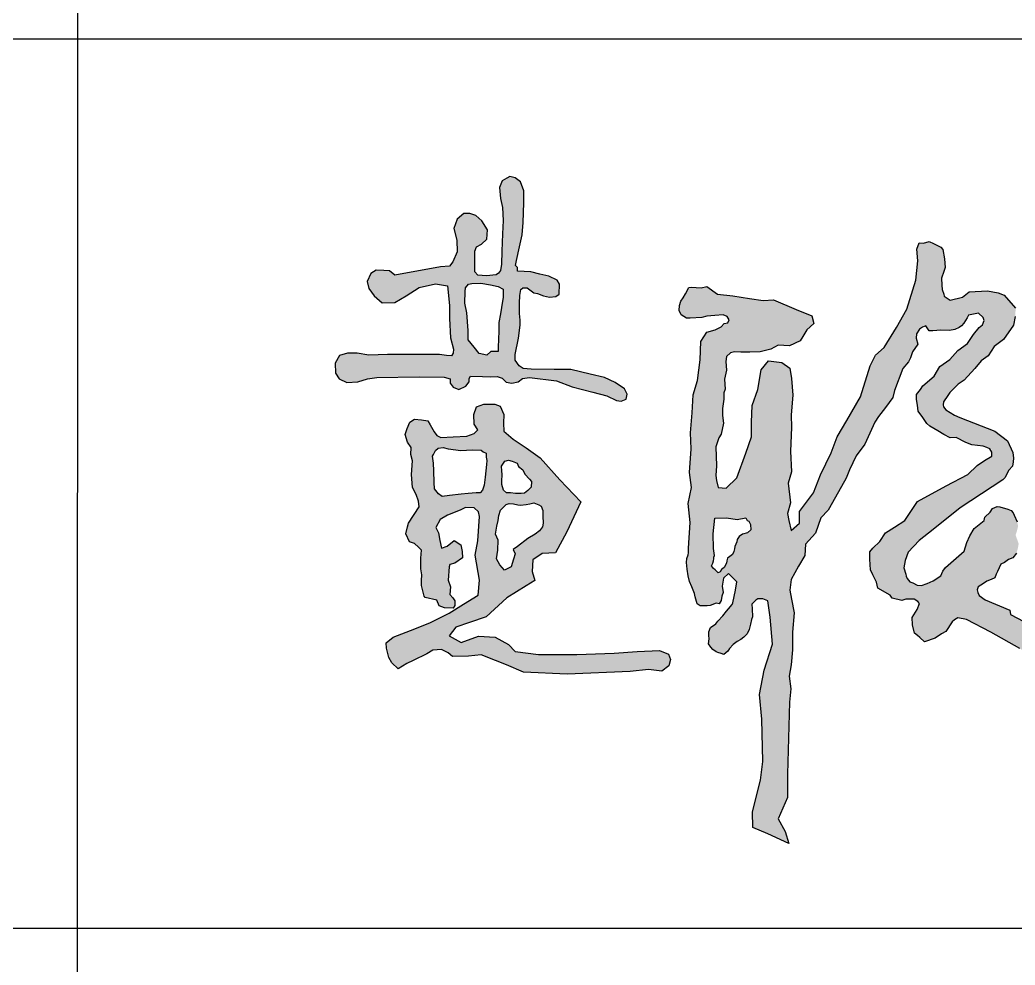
# Model space of a CAD drawing. Extents: x 4929870 to 5205508, y 4505833 to 4862647.
# Drawn here: x 5199744 to 5201646, y 4803521 to 4805327 of the extents above; entities that cross this region are included whole.
import ezdxf

# ---------------------------------------------------------------- set-up
doc = ezdxf.new("R2010")
doc.units = 0
doc.header["$LTSCALE"] = 1000
doc.header["$MEASUREMENT"] = 0
doc.layers.get('0').update_dxf_attribs({"color": 4, "linetype": 'CONTINUOUS'})
doc.layers.add('PUB_TITLE', color=4, linetype='CONTINUOUS')

# ---------------------------------------------------------------- blocks, each defined once
blk = doc.blocks.new('21')
h = blk.add_hatch(color=256)
h.paths.add_polyline_path([(36276, 30093), (36389, 30090), (36475, 30091), (36543, 30068), (36600, 30017), (36677, 30002), (36760, 30018), (36819, 30065), (36916, 30077), (37286, 30034), (37499, 29953), (37781, 29880), (37973, 29829), (38102, 29767), (38168, 29754), (38235, 29784), (38248, 29851), (38212, 29924), (38087, 30011), (37940, 30081), (37744, 30126), (37479, 30186), (37252, 30186), (36940, 30194), (36831, 30204), (36774, 30238), (36721, 30317), (36721, 30391), (36765, 30615), (36788, 30793), (36790, 30861), (36781, 30951), (36778, 30999), (36779, 31094), (36784, 31198), (36801, 31304), (36886, 31304), (36977, 31237), (37025, 31228), (37107, 31196), (37190, 31174), (37277, 31185), (37323, 31219), (37326, 31352), (37293, 31409), (37181, 31462), (37056, 31489), (36935, 31521), (36754, 31530), (36754, 31580), (36727, 31609), (36737, 31675), (36780, 31865), (36816, 32027), (36828, 32196), (36840, 32464), (36840, 32630), (36794, 32750), (36720, 32807), (36647, 32823), (36609, 32801), (36545, 32764), (36509, 32675), (36521, 32521), (36550, 32400), (36555, 32223), (36550, 32042), (36540, 31802), (36532, 31626), (36516, 31516), (36460, 31483), (36329, 31465), (36213, 31478), (36170, 31523), (36170, 31697), (36170, 31803), (36195, 31862), (36259, 31899), (36333, 31966), (36345, 32097), (36268, 32219), (36184, 32291), (36101, 32320), (36020, 32320), (35930, 32241), (35883, 32112), (35923, 31954), (35928, 31797), (35869, 31659), (35823, 31597), (35702, 31590), (35077, 31478), (35003, 31537), (34930, 31542), (34824, 31545), (34751, 31501), (34700, 31388), (34721, 31296), (34795, 31193), (34903, 31098), (35079, 31103), (35234, 31195), (35410, 31309), (35632, 31358), (35798, 31331), (35825, 31061), (35825, 30883), (35836, 30620), (35886, 30434), (35852, 30375), (35784, 30379), (35686, 30393), (35466, 30393), (35256, 30393), (34977, 30391), (34724, 30386), (34562, 30411), (34433, 30409), (34321, 30379), (34262, 30273), (34267, 30138), (34316, 30063), (34425, 30011), (34571, 30021), (34706, 30060), (34833, 30078), (35409, 30090), (35751, 30083), (35833, 30061), (35833, 30000), (35875, 29948), (35954, 29915), (36046, 29959), (36093, 30019), (36093, 30096)])
h.paths.add_polyline_path([(36229, 30407), (36159, 30495), (36080, 30593), (36080, 30721), (36061, 30964), (36035, 31096), (36039, 31255), (36042, 31302), (36084, 31352), (36131, 31363), (36251, 31369), (36383, 31346), (36489, 31321), (36556, 31285), (36556, 31176), (36535, 31037), (36522, 30947), (36497, 30829), (36500, 30710), (36490, 30495), (36487, 30432), (36388, 30432), (36335, 30385)], flags=16)
h = blk.add_hatch(color=256)
h.paths.add_polyline_path([(42764, 26797), (42881, 26775), (43213, 26602), (43611, 26377), (43756, 26295), (43952, 26182), (44099, 26091), (44196, 26014), (44287, 25977), (44437, 25946), (44545, 25932), (44625, 25895), (44693, 25915), (44784, 25924), (44821, 25955), (44872, 25997), (44869, 26087), (44719, 26128), (44621, 26214), (44516, 26261), (44360, 26284), (44152, 26422), (44054, 26480), (43846, 26653), (43482, 26844), (43476, 26902), (43135, 27043), (43054, 27102), (43024, 27170), (43043, 27221), (43113, 27266), (43158, 27298), (43221, 27320), (43269, 27345), (43289, 27395), (43305, 27429), (43349, 27528), (43399, 27555), (43455, 27595), (43516, 27618), (43564, 27682), (43585, 27751), (43594, 27810), (43552, 27929), (43572, 27987), (43587, 28049), (43575, 28106), (43534, 28197), (43517, 28231), (43494, 28263), (43445, 28280), (43335, 28314), (43301, 28316), (43237, 28291), (43204, 28240), (43134, 28171), (43123, 28127), (42988, 28017), (42926, 27915), (42886, 27824), (42849, 27707), (42596, 27485), (42560, 27433), (42533, 27370), (42427, 27303), (42344, 27265), (42237, 27230), (42150, 27275), (42109, 27289), (42062, 27348), (42053, 27394), (42027, 27479), (42045, 27580), (42086, 27692), (42234, 27852), (42429, 28005), (42796, 28301), (43379, 28681), (43405, 28711), (43458, 28813), (43512, 28869), (43518, 28927), (43523, 28976), (43516, 29056), (43441, 29215), (43267, 29347), (42792, 29532), (42719, 29563), (42602, 29637), (42563, 29685), (42567, 29746), (42586, 29775), (42607, 29805), (42653, 29873), (42768, 29987), (42849, 30042), (42997, 30203), (43082, 30305), (43176, 30377), (43261, 30504), (43388, 30598), (43524, 30794), (43548, 30913), (43553, 31025), (43397, 31205), (43315, 31234), (43169, 31261), (42918, 31250), (42828, 31176), (42658, 31136), (42579, 31189), (42571, 31218), (42550, 31282), (42547, 31340), (42539, 31436), (42573, 31526), (42592, 31582), (42581, 31701), (42560, 31826), (42531, 31860), (42430, 31908), (42372, 31934), (42295, 31913), (42236, 31918), (42205, 31831), (42220, 31670), (42189, 31408), (42066, 31014), (41927, 30760), (41758, 30490), (41642, 30383), (41565, 30236), (41434, 29813), (41249, 29490), (41118, 29267), (41033, 29051), (40887, 28751), (40795, 28505), (40602, 28251), (40602, 28089), (40487, 27989), (40456, 28128), (40440, 28220), (40479, 28366), (40448, 28636), (40494, 28790), (40479, 29074), (40494, 29398), (40487, 29567), (40510, 29836), (40494, 30067), (40471, 30206), (40363, 30283), (40178, 30306), (40078, 30183), (40032, 29913), (39955, 29698), (39947, 29467), (39947, 29267), (39870, 29044), (39748, 28710), (39603, 28566), (39493, 28575), (39469, 28671), (39460, 28740), (39469, 28875), (39460, 29134), (39502, 29256), (39535, 29304), (39565, 29454), (39553, 29562), (39553, 29656), (39571, 29785), (39571, 29870), (39586, 29921), (39580, 30054), (39604, 30178), (39598, 30298), (39604, 30364), (39662, 30418), (39716, 30430), (39800, 30427), (39923, 30424), (40065, 30430), (40209, 30466), (40309, 30521), (40465, 30512), (40613, 30581), (40646, 30638), (40703, 30731), (40800, 30815), (40772, 30921), (40556, 31008), (40249, 31139), (40108, 31132), (39921, 31156), (39694, 31194), (39483, 31216), (39339, 31321), (39260, 31302), (39124, 31312), (39090, 31309), (39031, 31194), (38982, 31120), (38963, 31064), (38961, 30994), (38986, 30934), (39058, 30890), (39108, 30890), (39270, 30898), (39338, 30917), (39447, 30926), (39559, 30936), (39616, 30911), (39643, 30867), (39626, 30827), (39574, 30816), (39532, 30772), (39451, 30730), (39337, 30699), (39257, 30570), (39245, 30320), (39208, 30039), (39151, 29841), (39139, 29596), (39116, 29325), (39124, 29107), (39101, 28782), (39128, 28575), (39082, 28358), (39109, 28098), (39089, 27750), (39088, 27683), (39066, 27608), (39062, 27553), (39071, 27460), (39081, 27372), (39100, 27295), (39131, 27221), (39167, 27131), (39176, 27085), (39207, 26987), (39248, 26959), (39301, 26963), (39341, 26961), (39384, 26968), (39463, 26999), (39504, 26990), (39535, 27035), (39544, 27095), (39561, 27145), (39545, 27229), (39566, 27339), (39633, 27403), (39745, 27287), (39730, 27175), (39689, 26983), (39634, 26922), (39605, 26888), (39556, 26825), (39489, 26753), (39461, 26717), (39389, 26664), (39364, 26607), (39366, 26555), (39368, 26510), (39360, 26441), (39392, 26398), (39419, 26365), (39463, 26333), (39489, 26324), (39535, 26312), (39571, 26297), (39622, 26341), (39647, 26379), (39698, 26434), (39753, 26472), (39803, 26500), (39843, 26533), (39886, 26580), (39915, 26637), (39932, 26709), (39949, 26774), (39959, 26812), (39957, 26922), (39952, 26982), (40022, 27057), (40100, 27057), (40168, 27029), (40200, 26805), (40232, 26437), (40120, 26085), (40055, 25750), (40088, 25414), (40104, 24838), (40071, 24582), (39959, 24150), (39967, 23935), (40168, 23846), (40456, 23718), (40408, 23878), (40312, 24054), (40440, 24342), (40440, 24662), (40467, 25644), (40483, 25830), (40461, 25999), (40489, 26157), (40506, 26360), (40506, 26603), (40529, 26865), (40495, 27051), (40472, 27175), (40487, 27320), (40591, 27502), (40675, 27649), (40683, 27802), (40820, 27955), (40892, 28164), (40993, 28266), (41053, 28373), (41238, 28703), (41287, 28816), (41375, 29009), (41496, 29170), (41633, 29468), (41681, 29548), (41778, 29669), (41875, 29806), (41899, 29902), (42012, 30200), (42091, 30293), (42119, 30346), (42147, 30431), (42220, 30532), (42194, 30614), (42201, 30673), (42242, 30739), (42283, 30765), (42327, 30783), (42371, 30714), (42421, 30717), (42531, 30724), (42651, 30720), (42724, 30735), (42784, 30761), (42812, 30785), (42848, 30823), (42892, 30893), (42910, 30930), (42956, 30939), (43046, 30957), (43132, 30875), (43099, 30800), (43056, 30761), (42978, 30668), (42896, 30543), (42763, 30449), (42656, 30324), (42517, 30228), (42442, 30096), (42288, 29963), (42253, 29913), (42199, 29848), (42199, 29777), (42213, 29702), (42224, 29617), (42285, 29531), (42342, 29452), (42381, 29413), (42492, 29349), (42574, 29299), (42660, 29256), (42742, 29260), (42871, 29192), (42953, 29160), (43132, 29137), (43225, 29093), (43229, 29006), (43130, 28945), (43030, 28877), (42899, 28754), (42603, 28600), (42213, 28387), (42039, 28125), (41900, 28034), (41777, 27960), (41698, 27841), (41604, 27747), (41564, 27699), (41564, 27600), (41573, 27452), (41605, 27385), (41653, 27283), (41673, 27204), (41840, 27105), (41869, 27065), (41999, 27034), (42056, 27051), (42170, 27053), (42246, 27004), (42207, 26912), (42139, 26803), (42145, 26704), (42174, 26587), (42240, 26535), (42307, 26468), (42455, 26519), (42540, 26579), (42602, 26613), (42685, 26743), (42719, 26769)])
h.paths.add_polyline_path([(39939, 27998), (39893, 27960), (39823, 27942), (39780, 27906), (39753, 27867), (39749, 27835), (39719, 27772), (39708, 27712), (39687, 27664), (39652, 27637), (39618, 27612), (39611, 27574), (39608, 27544), (39575, 27484), (39538, 27459), (39505, 27401), (39451, 27452), (39428, 27473), (39403, 27507), (39419, 27545), (39430, 27577), (39435, 27602), (39435, 27626), (39442, 27649), (39427, 27746), (39422, 27943), (39448, 28157), (39604, 28162), (39750, 28141), (39869, 28162), (39887, 28125), (39911, 28119), (39932, 28071)], flags=16)
h = blk.add_hatch(color=256)
h.paths.add_polyline_path([(35818, 26551), (35910, 26669), (36098, 26733), (36324, 26810), (36609, 27071), (36872, 27234), (36988, 27306), (36955, 27428), (36961, 27588), (37088, 27677), (37271, 27683), (37427, 27971), (37615, 28381), (37332, 28681), (37064, 28982), (36869, 29117), (36693, 29236), (36565, 29344), (36561, 29457), (36568, 29576), (36518, 29686), (36444, 29717), (36294, 29717), (36194, 29678), (36158, 29574), (36162, 29444), (36212, 29364), (36160, 29316), (36060, 29279), (35874, 29268), (35707, 29260), (35652, 29288), (35613, 29338), (35559, 29433), (35529, 29487), (35444, 29500), (35346, 29511), (35284, 29470), (35245, 29381), (35221, 29299), (35251, 29195), (35299, 29121), (35296, 29026), (35317, 28943), (35306, 28753), (35317, 28576), (35369, 28483), (35400, 28390), (35410, 28313), (35265, 28090), (35249, 28038), (35229, 27946), (35278, 27837), (35348, 27814), (35402, 27761), (35442, 27722), (35434, 27612), (35433, 27521), (35434, 27465), (35446, 27384), (35444, 27305), (35444, 27241), (35477, 27093), (35493, 27073), (35650, 27039), (35685, 26960), (35754, 26934), (35873, 26930), (35895, 26966), (35898, 27028), (35868, 27069), (35827, 27115), (35839, 27219), (35806, 27311), (35821, 27522), (35897, 27546), (36004, 27616), (35999, 27704), (35978, 27795), (35890, 27853), (35791, 27777), (35715, 27749), (35692, 27855), (35676, 27959), (35637, 28030), (35697, 28141), (35796, 28199), (35968, 28269), (36043, 28305), (36163, 28300), (36220, 28245), (36233, 28181), (36210, 27849), (36173, 27653), (36233, 27313), (36217, 27107), (36017, 26983), (35822, 26862), (35556, 26729), (35290, 26626), (35054, 26532), (34959, 26455), (34965, 26381), (34995, 26254), (35036, 26183), (35125, 26101), (35241, 26173), (35329, 26216), (35515, 26307), (35598, 26358), (35716, 26366), (35807, 26319), (35867, 26269), (36082, 26272), (36256, 26294), (36452, 26216), (36602, 26156), (36836, 26054), (37432, 26030), (38291, 26065), (38541, 26092), (38723, 26071), (38820, 26143), (38841, 26228), (38812, 26302), (38689, 26351), (38387, 26339), (38074, 26315), (37563, 26296), (37038, 26295), (36723, 26337), (36631, 26433), (36450, 26533), (36219, 26545), (35985, 26460)])
h.paths.add_polyline_path([(36574, 27448), (36511, 27523), (36468, 27605), (36484, 27723), (36488, 27860), (36453, 27938), (36472, 28051), (36488, 28126), (36497, 28195), (36519, 28268), (36560, 28308), (36615, 28361), (36698, 28353), (36759, 28340), (36793, 28336), (36870, 28346), (36922, 28356), (36975, 28368), (37072, 28332), (37099, 28264), (37099, 28187), (37101, 28092), (37093, 28039), (37052, 27985), (36995, 27938), (36893, 27880), (36751, 27773), (36695, 27729), (36723, 27672), (36696, 27597), (36668, 27495)], flags=16)
h.paths.add_polyline_path([(35726, 28452), (35676, 28492), (35621, 28558), (35613, 28647), (35610, 28804), (35605, 28907), (35594, 29005), (35632, 29080), (35669, 29114), (35736, 29121), (35807, 29107), (35977, 29080), (36136, 29090), (36257, 29085), (36285, 29062), (36325, 29044), (36327, 28993), (36335, 28944), (36331, 28889), (36309, 28717), (36297, 28607), (36275, 28539), (36242, 28505), (36189, 28505), (36081, 28495), (35982, 28485), (35826, 28466)], flags=16)
h.paths.add_polyline_path([(36603, 28504), (36560, 28540), (36537, 28616), (36540, 28664), (36542, 28754), (36538, 28806), (36535, 28868), (36581, 28938), (36631, 28951), (36680, 28938), (36746, 28910), (36768, 28864), (36824, 28819), (36855, 28758), (36916, 28689), (36942, 28660), (36938, 28580), (36895, 28537), (36847, 28499), (36801, 28494), (36725, 28497), (36659, 28502)], flags=16)
for points in [[(35702, 31590), (35077, 31478), (35003, 31537), (34930, 31542), (34824, 31545), (34751, 31501), (34700, 31388), (34721, 31296), (34795, 31193), (34903, 31098), (35079, 31103), (35234, 31195), (35410, 31309), (35632, 31358), (35798, 31331), (35825, 31061), (35825, 30883), (35836, 30620), (35878, 30464), (35873, 30411), (35852, 30375), (35784, 30379), (35686, 30393), (35466, 30393), (35256, 30393), (34977, 30391), (34724, 30386), (34562, 30411), (34433, 30409), (34321, 30379), (34262, 30273), (34267, 30138), (34316, 30063), (34425, 30011), (34571, 30021), (34706, 30060), (34833, 30078), (35409, 30090), (35751, 30083), (35833, 30061), (35833, 30000), (35875, 29948), (35954, 29915), (36046, 29959), (36093, 30019), (36093, 30067), (36112, 30096), (36276, 30093), (36389, 30090), (36475, 30091), (36543, 30068), (36600, 30017), (36677, 30002), (36760, 30018), (36819, 30065), (36916, 30077), (37286, 30034), (37499, 29953), (37781, 29880), (37973, 29829), (38102, 29767), (38168, 29754), (38235, 29784), (38248, 29851), (38212, 29924), (38087, 30011), (37940, 30081), (37744, 30126), (37479, 30186), (37252, 30186), (36940, 30194), (36831, 30204), (36774, 30238), (36721, 30317), (36721, 30391), (36765, 30615), (36765, 30615), (36765, 30615), (36765, 30615), (36765, 30615), (36765, 30615), (36788, 30793), (36788, 30793), (36788, 30793), (36788, 30793), (36788, 30793), (36788, 30793), (36788, 30793), (36788, 30793), (36788, 30793), (36788, 30793), (36790, 30861), (36781, 30951), (36778, 30999), (36779, 31094), (36784, 31198), (36797, 31281), (36827, 31304), (36886, 31304), (36977, 31237), (37025, 31228), (37107, 31196), (37190, 31174), (37277, 31185), (37323, 31219), (37326, 31352), (37293, 31409), (37181, 31462), (37056, 31489), (36935, 31521), (36754, 31530), (36754, 31580), (36727, 31609), (36737, 31675), (36780, 31865), (36816, 32027), (36828, 32196), (36840, 32464), (36840, 32630), (36794, 32750), (36720, 32807), (36647, 32823), (36609, 32801), (36545, 32764), (36509, 32675), (36521, 32521), (36550, 32400), (36555, 32223), (36550, 32042), (36540, 31802), (36532, 31626), (36519, 31539), (36495, 31504), (36460, 31483), (36329, 31465), (36213, 31478), (36170, 31523), (36170, 31697), (36170, 31803), (36195, 31862), (36259, 31899), (36333, 31966), (36345, 32097), (36268, 32219), (36184, 32291), (36101, 32320), (36020, 32320), (35930, 32241), (35883, 32112), (35923, 31954), (35928, 31797), (35869, 31659), (35823, 31597), (35702, 31590)], [(39014, 31168), (39045, 31221), (39090, 31309), (39124, 31312), (39260, 31302), (39339, 31321), (39483, 31216), (39694, 31194), (39921, 31156), (40108, 31132), (40249, 31139), (40556, 31008), (40772, 30921), (40800, 30815), (40703, 30731), (40646, 30638), (40613, 30581), (40465, 30512), (40309, 30521), (40209, 30466), (40065, 30430), (39923, 30424), (39800, 30427), (39716, 30430), (39662, 30418), (39604, 30364), (39598, 30298), (39604, 30178), (39580, 30054), (39586, 29921), (39571, 29870), (39571, 29785), (39553, 29656), (39553, 29562), (39565, 29454), (39535, 29304), (39502, 29256), (39460, 29134), (39469, 28875), (39460, 28740), (39469, 28671), (39493, 28575), (39493, 28575), (39603, 28566), (39748, 28710), (39870, 29044), (39947, 29267), (39947, 29467), (39955, 29698), (40032, 29913), (40078, 30183), (40078, 30183), (40178, 30306), (40363, 30283), (40471, 30206), (40494, 30067), (40510, 29836), (40487, 29567), (40494, 29398), (40479, 29074), (40494, 28790), (40448, 28636), (40479, 28366), (40440, 28220), (40456, 28128), (40487, 27989), (40487, 27989), (40602, 28089), (40602, 28251), (40795, 28505), (40887, 28751), (41033, 29051), (41118, 29267), (41249, 29490), (41434, 29813), (41565, 30236), (41642, 30383), (41758, 30490), (41927, 30760), (42066, 31014), (42189, 31408), (42220, 31670), (42205, 31831), (42205, 31831), (42236, 31918), (42295, 31913), (42372, 31934), (42430, 31908), (42531, 31860), (42560, 31826), (42581, 31701), (42592, 31582), (42573, 31526), (42539, 31436), (42547, 31340), (42550, 31282), (42571, 31218), (42579, 31189), (42579, 31189), (42658, 31136), (42658, 31136), (42828, 31176), (42918, 31250), (43169, 31261), (43315, 31234), (43397, 31205), (43553, 31025)], [(43548, 30913), (43524, 30794), (43388, 30598), (43261, 30504), (43176, 30377), (43082, 30305), (42997, 30203), (42849, 30042), (42768, 29987), (42653, 29873), (42653, 29873), (42607, 29805), (42586, 29775), (42567, 29746), (42564, 29706), (42567, 29680), (42602, 29637), (42719, 29563), (42792, 29532), (43267, 29347), (43441, 29215), (43516, 29056), (43523, 28976), (43518, 28927), (43512, 28869), (43458, 28813), (43405, 28711), (43379, 28681), (42796, 28301), (42429, 28005), (42234, 27852), (42086, 27692), (42045, 27580), (42027, 27479), (42053, 27394), (42059, 27365), (42074, 27333), (42109, 27289), (42150, 27275), (42209, 27245), (42269, 27241), (42344, 27265), (42427, 27303), (42533, 27370), (42560, 27433), (42596, 27485), (42849, 27707), (42886, 27824), (42926, 27915), (42988, 28017), (43123, 28127), (43134, 28171), (43204, 28240), (43237, 28291), (43301, 28316), (43335, 28314), (43445, 28280), (43494, 28263), (43517, 28231), (43534, 28197), (43575, 28106)], [(43564, 27682), (43516, 27618), (43455, 27595), (43399, 27555), (43349, 27528), (43305, 27429), (43289, 27395), (43269, 27345), (43221, 27320), (43158, 27298), (43113, 27266), (43043, 27221), (43027, 27178), (43036, 27142), (43054, 27102), (43054, 27102), (43135, 27043), (43476, 26902), (43482, 26844), (43846, 26653)], [(43611, 26377), (43213, 26602), (42881, 26775), (42764, 26797), (42719, 26769), (42685, 26743), (42602, 26613), (42540, 26579), (42455, 26519), (42307, 26468), (42307, 26468), (42247, 26528), (42213, 26556), (42174, 26587), (42145, 26704), (42145, 26704), (42139, 26803), (42207, 26912), (42241, 26991), (42218, 27022), (42170, 27053), (42056, 27051), (41999, 27034), (41869, 27065), (41840, 27105), (41673, 27204), (41653, 27283), (41605, 27385), (41573, 27452), (41564, 27600), (41564, 27699), (41604, 27747), (41698, 27841), (41777, 27960), (41900, 28034), (42039, 28125), (42213, 28387), (42603, 28600), (42899, 28754), (43030, 28877), (43130, 28945), (43229, 29006), (43227, 29060), (43202, 29104), (43160, 29124), (43110, 29140), (42953, 29160), (42871, 29192), (42742, 29260), (42660, 29256), (42574, 29299), (42492, 29349), (42381, 29413), (42342, 29452), (42285, 29531), (42224, 29617), (42213, 29702), (42199, 29777), (42199, 29848), (42253, 29913), (42288, 29963), (42442, 30096), (42517, 30228), (42656, 30324), (42763, 30449), (42896, 30543), (42978, 30668), (43056, 30761), (43099, 30800), (43124, 30857), (43110, 30896), (43110, 30896), (43046, 30957), (43046, 30957), (42956, 30939), (42910, 30930), (42892, 30893), (42892, 30893), (42848, 30823), (42812, 30785), (42784, 30761), (42724, 30735), (42651, 30720), (42531, 30724), (42421, 30717), (42371, 30714), (42327, 30783), (42283, 30765), (42242, 30739), (42201, 30673), (42194, 30614), (42220, 30532), (42220, 30532), (42147, 30431), (42119, 30346), (42091, 30293), (42012, 30200), (41899, 29902), (41875, 29806), (41778, 29669), (41681, 29548), (41633, 29468), (41496, 29170), (41496, 29170), (41375, 29009), (41287, 28816), (41238, 28703), (41053, 28373), (40993, 28266), (40892, 28164), (40820, 27955), (40820, 27955), (40683, 27802), (40675, 27649), (40591, 27502), (40487, 27320), (40472, 27175), (40495, 27051), (40529, 26865), (40506, 26603), (40506, 26360), (40489, 26157), (40461, 25999), (40483, 25830), (40467, 25644), (40440, 24662), (40440, 24342), (40312, 24054), (40408, 23878), (40456, 23718), (40168, 23846), (39967, 23935), (39959, 24150), (40071, 24582), (40104, 24838), (40088, 25414), (40055, 25750), (40120, 26085), (40232, 26437), (40200, 26805), (40200, 26805), (40168, 27029), (40100, 27057), (40034, 27057), (40034, 27057), (40004, 27038), (39974, 27005), (39952, 26982), (39957, 26922), (39959, 26812), (39949, 26774), (39932, 26709), (39915, 26637), (39886, 26580), (39843, 26533), (39803, 26500), (39753, 26472), (39698, 26434), (39647, 26379), (39622, 26341), (39622, 26341), (39571, 26297), (39535, 26312), (39489, 26324), (39463, 26333), (39419, 26365), (39392, 26398), (39360, 26441), (39368, 26510), (39366, 26555), (39364, 26607), (39389, 26664), (39461, 26717), (39489, 26753), (39556, 26825), (39605, 26888), (39634, 26922), (39685, 26979), (39693, 27000), (39730, 27175), (39745, 27287), (39745, 27287), (39633, 27403), (39566, 27339), (39566, 27339), (39545, 27229), (39561, 27145), (39544, 27095), (39535, 27035), (39504, 26990), (39463, 26999), (39384, 26968), (39341, 26961), (39301, 26963), (39248, 26959), (39207, 26987), (39176, 27085), (39167, 27131), (39131, 27221), (39100, 27295), (39081, 27372), (39071, 27460), (39062, 27553), (39066, 27608), (39081, 27658), (39088, 27687), (39089, 27750), (39109, 28098), (39082, 28358), (39128, 28575), (39101, 28782), (39124, 29107), (39116, 29325), (39139, 29596), (39151, 29841), (39208, 30039), (39245, 30320), (39257, 30570), (39337, 30699), (39451, 30730), (39532, 30772), (39574, 30816), (39626, 30827), (39643, 30867), (39616, 30911), (39559, 30936), (39447, 30926), (39338, 30917), (39270, 30898), (39108, 30890), (39058, 30890), (38986, 30934), (38961, 30994), (38963, 31064), (38982, 31120), (39014, 31168)], [(36042, 31302), (36084, 31352), (36131, 31363), (36251, 31369), (36383, 31346), (36489, 31321), (36556, 31285), (36556, 31176), (36535, 31037), (36522, 30947), (36522, 30947), (36497, 30829), (36500, 30710), (36500, 30710), (36490, 30495), (36487, 30432), (36388, 30432), (36335, 30385), (36229, 30407), (36159, 30495), (36080, 30593), (36080, 30721), (36061, 30964), (36035, 31096), (36039, 31255), (36042, 31302)], [(37432, 26030), (36836, 26054), (36602, 26156), (36452, 26216), (36256, 26294), (36082, 26272), (35867, 26269), (35807, 26319), (35716, 26366), (35598, 26358), (35515, 26307), (35329, 26216), (35241, 26173), (35125, 26101), (35036, 26183), (34995, 26254), (34965, 26381), (34959, 26455), (35054, 26532), (35290, 26626), (35556, 26729), (35822, 26862), (36017, 26983), (36217, 27107), (36233, 27313), (36173, 27653), (36210, 27849), (36233, 28181), (36220, 28245), (36163, 28300), (36043, 28305), (35968, 28269), (35796, 28199), (35697, 28141), (35637, 28030), (35676, 27959), (35692, 27855), (35715, 27749), (35791, 27777), (35890, 27853), (35978, 27795), (35999, 27704), (36004, 27616), (35897, 27546), (35830, 27525), (35819, 27494), (35806, 27311), (35839, 27219), (35827, 27115), (35868, 27069), (35898, 27028), (35895, 26966), (35873, 26930), (35754, 26934), (35685, 26960), (35650, 27039), (35493, 27073), (35477, 27093), (35444, 27241), (35444, 27305), (35446, 27384), (35434, 27465), (35433, 27521), (35434, 27612), (35434, 27612), (35442, 27722), (35402, 27761), (35348, 27814), (35278, 27837), (35229, 27946), (35249, 28038), (35265, 28090), (35410, 28313), (35400, 28390), (35369, 28483), (35317, 28576), (35306, 28753), (35317, 28943), (35296, 29026), (35299, 29121)], [(35606, 29029), (35632, 29080), (35669, 29114), (35736, 29121), (35807, 29107), (35977, 29080), (36136, 29090), (36257, 29085), (36285, 29062), (36325, 29044), (36327, 28993), (36335, 28944), (36331, 28889), (36309, 28717), (36297, 28607), (36275, 28539), (36242, 28505), (36189, 28505), (36081, 28495), (35982, 28485), (35826, 28466), (35726, 28452), (35676, 28492), (35621, 28558), (35613, 28647), (35610, 28804), (35605, 28907), (35594, 29004), (35606, 29029)], [(36535, 28868), (36581, 28938), (36631, 28951), (36680, 28938), (36746, 28910), (36768, 28864), (36824, 28819), (36855, 28758), (36916, 28689), (36942, 28660), (36938, 28580), (36938, 28580), (36895, 28537), (36847, 28499), (36801, 28494), (36725, 28497), (36659, 28502), (36603, 28504), (36560, 28540), (36537, 28616), (36540, 28664), (36542, 28754), (36538, 28806), (36535, 28868)], [(36497, 28195), (36519, 28268), (36560, 28308), (36600, 28347), (36640, 28359), (36698, 28353), (36759, 28340), (36793, 28336), (36870, 28346), (36922, 28356), (36975, 28368), (37046, 28342), (37076, 28320), (37099, 28264), (37099, 28187), (37101, 28092), (37093, 28039), (37052, 27985), (36995, 27938), (36893, 27880), (36751, 27773), (36695, 27729), (36723, 27672), (36696, 27597), (36668, 27495), (36574, 27448), (36511, 27523), (36468, 27605), (36484, 27723), (36488, 27860), (36453, 27938), (36472, 28051), (36488, 28126), (36497, 28195)], [(39442, 27649), (39427, 27746), (39422, 27943), (39448, 28157), (39448, 28157), (39604, 28162), (39750, 28141), (39869, 28162), (39887, 28125), (39911, 28119), (39932, 28071), (39939, 27998), (39893, 27960), (39823, 27942), (39780, 27906), (39753, 27867), (39749, 27835), (39719, 27772), (39713, 27741), (39704, 27703), (39687, 27664), (39652, 27637), (39618, 27612), (39611, 27574), (39608, 27544), (39575, 27484), (39575, 27484), (39538, 27459), (39520, 27427), (39491, 27414), (39451, 27452), (39428, 27473), (39403, 27507), (39419, 27545), (39430, 27577), (39435, 27602), (39435, 27626), (39442, 27649)]]:
    blk.add_lwpolyline(points)
at = {"flags": 128}
blk.add_lwpolyline([(35299, 29121), (35251, 29195), (35221, 29299), (35245, 29381), (35284, 29470), (35346, 29511), (35444, 29500), (35529, 29487), (35559, 29433), (35613, 29338), (35652, 29288), (35707, 29260), (35874, 29268), (36060, 29279), (36160, 29316), (36212, 29364), (36162, 29444), (36158, 29574), (36194, 29678), (36294, 29717), (36444, 29717), (36518, 29686), (36568, 29576), (36561, 29457), (36565, 29344), (36693, 29236), (36869, 29117), (37064, 28982), (37332, 28681), (37615, 28381), (37427, 27971), (37271, 27683), (37088, 27677), (36961, 27588), (36955, 27428), (36988, 27306), (36872, 27234), (36609, 27071), (36324, 26810), (36098, 26733), (35910, 26669), (35818, 26551), (35985, 26460), (36219, 26545), (36450, 26533), (36631, 26433), (36723, 26337), (37038, 26295), (37563, 26296), (38074, 26315), (38387, 26339), (38689, 26351), (38812, 26302), (38841, 26228), (38820, 26143), (38723, 26071), (38541, 26092), (38291, 26065), (37432, 26030)], dxfattribs=at)

msp = doc.modelspace()

# ---------------------------------------------------------------- linework, layer by layer
at = {"layer": 'PUB_TITLE'}
for p, q in [((5199854, 4800191.5), (5199854.7, 4812091.4)), ((5192289.3, 4805291.9), (5203509.3, 4805291.2)), ((5192289.2, 4803591.9), (5203509.2, 4803591.2))]:
    msp.add_line(p, q, dxfattribs=at)

# ---------------------------------------------------------------- block references
at = {"xscale": 0.1399999998975545, "yscale": 0.1400000001303852, "zscale": 0.14}
msp.add_blockref('21', (5195549.5, 4800432.8, 0), dxfattribs=at)

doc.saveas('drawing.dxf')
